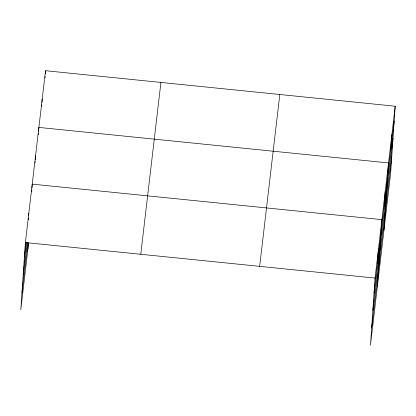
<?xml version="1.0" encoding="UTF-8"?>
<svg xmlns="http://www.w3.org/2000/svg" width="416" height="416" viewBox="0 0 416 416"><rect width="100%" height="100%" fill="white"/><g stroke="black" fill="none" stroke-linecap="round" stroke-linejoin="round"><path stroke-width="0.62" d="M395.2 106.22L375.05 278.07L370.469 345.285L390.619 173.436L395.2 106.22L45.531 70.715L25.381 242.564L20.8 309.78L28.631 242.97M28.366 219.804L28.501 217.87M28.631 215.935L28.808 213.351M27.648 251.347L28.215 243.027M31.704 191.885L31.834 189.946M31.97 188.011L32.23 184.137L381.904 219.643L377.322 286.853M35.074 162.885L35.162 161.59M35.292 159.656L35.558 155.782M38.397 134.529L38.485 133.234M38.615 131.3L38.88 127.426L388.549 162.932L383.968 230.147M41.72 106.174L41.808 104.879M41.985 102.3L42.203 99.07M45.048 77.818L45.136 76.523M45.308 73.944L45.531 70.715M377.463 263.702L378.477 248.856M384.212 206.133L385.226 191.287M390.863 149.422L391.877 134.576M24.372 257.41L26.156 242.169M23.192 274.695L26.988 242.304M21.98 292.495L27.784 242.96M140.774 254.285L160.919 82.436M259.662 266.354L279.807 94.505M374.041 292.921L394.186 121.066M372.861 310.201L393.011 138.351M371.649 328.006L391.794 156.151M25.381 242.564L375.05 278.07"/></g></svg>
